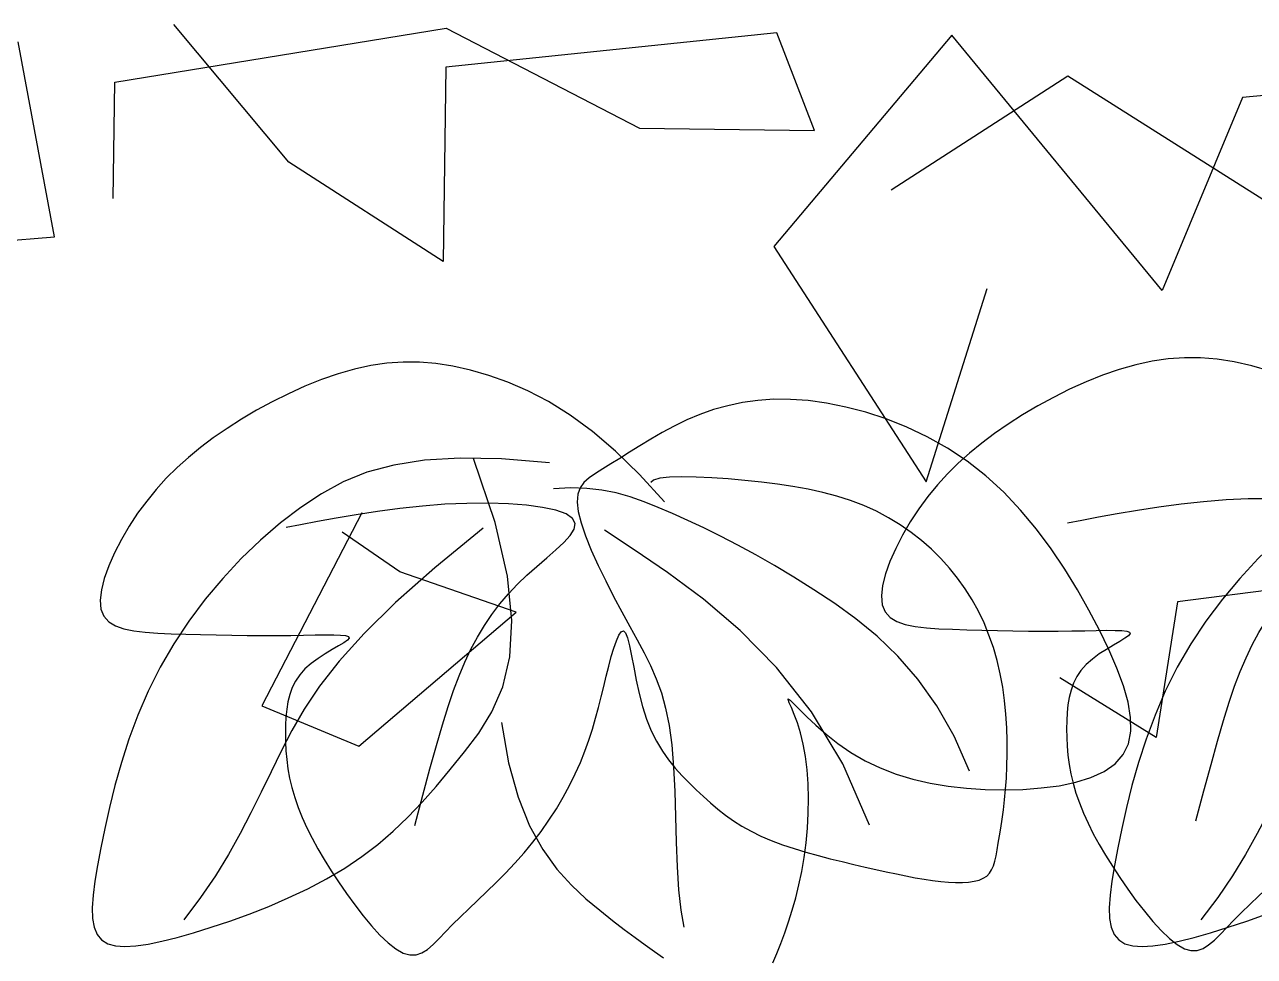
# Model space of a CAD drawing. Header units: millimetres. Extents: x 2 to 5882, y 1831 to 3462.
# Drawn here: x 968.845 to 969.857, y 2698.821 to 2699.588 of the extents above; entities that cross this region are included whole.
import ezdxf

# ---------------------------------------------------------------- set-up
doc = ezdxf.new("R2010")
doc.units = ezdxf.units.MM
for name, color, linetype in [('fz', 7, 'Continuous'), ('LH', 94, 'Continuous'), ('尺寸标注', 4, 'Continuous')]:
    doc.layers.add(name, color=color, linetype=linetype)

# ---------------------------------------------------------------- blocks, each defined once
blk = doc.blocks.new('LIM43')
at = {"color": 98}
for p, q in [((942285.3405, 2579500.7388), (942285.6132, 2579500.7831)), ((942285.4836, 2579500.6729), (942285.3891, 2579500.7861)), ((942285.6132, 2579500.7831), (942285.7721, 2579500.7009)), ((942285.2907, 2579500.6116), (942285.2609, 2579500.7719)), ((942285.8852, 2579500.7793), (942285.6127, 2579500.7511)), ((942286.0292, 2579500.7774), (942285.8828, 2579500.6035)), ((942285.9161, 2579500.699), (942285.8852, 2579500.7793)), ((942286.2023, 2579500.5672), (942286.0292, 2579500.7774)), ((942285.6127, 2579500.7511), (942285.6105, 2579500.5912)), ((942286.557, 2579500.7542), (942286.2685, 2579500.7261)), ((942285.9794, 2579500.6501), (942286.1247, 2579500.7441)), ((942286.1247, 2579500.7441), (942286.331, 2579500.6134)), ((942285.3392, 2579500.6429), (942285.3405, 2579500.7388)), ((942286.2685, 2579500.7261), (942286.2023, 2579500.5672)), ((942285.7721, 2579500.7009), (942285.9161, 2579500.699)), ((942285.6105, 2579500.5912), (942285.4836, 2579500.6729)), ((942284.9543, 2579500.5842), (942285.2907, 2579500.6116)), ((942285.8828, 2579500.6035), (942286.0081, 2579500.4099)), ((942286.0081, 2579500.4099), (942286.0583, 2579500.5691)), ((942285.5437, 2579500.3843), (942285.4615, 2579500.2255)), ((942285.575, 2579500.3359), (942285.5275, 2579500.3685)), ((942285.6706, 2579500.3026), (942285.575, 2579500.3359)), ((942286.3271, 2579500.3256), (942286.2148, 2579500.3112)), ((942286.2148, 2579500.3112), (942286.1973, 2579500.1995)), ((942285.5411, 2579500.1925), (942285.6706, 2579500.3026)), ((942286.1973, 2579500.1995), (942286.118, 2579500.2485)), ((942285.4615, 2579500.2255), (942285.5411, 2579500.1925))]:
    blk.add_line(p, q, dxfattribs=at)
blk = doc.blocks.new('花')
at = {"layer": 'LH', "color": 12}
for p, q in [((0.6241, 0.4688), (0.6123, 0.4652)), ((0.6366, 0.4716), (0.6241, 0.4688)), ((0.6496, 0.4736), (0.6366, 0.4716)), ((0.6634, 0.4747), (0.6496, 0.4736)), ((0.6779, 0.4749), (0.6634, 0.4747)), ((0.6932, 0.4741), (0.6779, 0.4749)), ((0.7092, 0.4722), (0.6932, 0.4741)), ((0.7259, 0.4693), (0.7092, 0.4722)), ((0.7431, 0.4652), (0.7259, 0.4693)), ((0.5901, 0.4561), (0.5797, 0.4507)), ((0.6009, 0.461), (0.5901, 0.4561)), ((0.6123, 0.4652), (0.6009, 0.461)), ((0.7605, 0.4599), (0.7431, 0.4652)), ((0.7779, 0.4533), (0.7605, 0.4599)), ((0.5797, 0.4507), (0.5698, 0.4448)), ((0.7953, 0.4454), (0.7779, 0.4533)), ((0.8123, 0.4361), (0.7953, 0.4454)), ((0.5604, 0.4387), (0.5514, 0.4325)), ((0.5698, 0.4448), (0.5604, 0.4387)), ((0.8287, 0.4253), (0.8123, 0.4361)), ((0.5429, 0.4263), (0.5349, 0.4203)), ((0.5514, 0.4325), (0.5429, 0.4263)), ((0.8445, 0.4131), (0.8287, 0.4253)), ((0.5349, 0.4203), (0.5274, 0.4146)), ((-0.5041, 0.4071), (-0.5172, 0.4041)), ((-0.4909, 0.4092), (-0.5041, 0.4071)), ((-0.4776, 0.4103), (-0.4909, 0.4092)), ((-0.4639, 0.4103), (-0.4776, 0.4103)), ((-0.4498, 0.4093), (-0.4639, 0.4103)), ((-0.4351, 0.4072), (-0.4498, 0.4093)), ((-0.4197, 0.4041), (-0.4351, 0.4072)), ((0.4303, 0.4061), (0.3964, 0.4039)), ((0.47, 0.4062), (0.4303, 0.4061)), ((0.5141, 0.4049), (0.5084, 0.4007)), ((0.5205, 0.4095), (0.5141, 0.4049)), ((0.5274, 0.4146), (0.5205, 0.4095)), ((0.8595, 0.3996), (0.8445, 0.4131)), ((-0.5435, 0.395), (-0.5567, 0.3892)), ((-0.5303, 0.4), (-0.5435, 0.395)), ((-0.5172, 0.4041), (-0.5303, 0.4)), ((-0.4036, 0.3998), (-0.4197, 0.4041)), ((-0.3867, 0.3941), (-0.4036, 0.3998)), ((0.3674, 0.3998), (0.3425, 0.3937)), ((0.3964, 0.4039), (0.3674, 0.3998)), ((0.4295, 0.3534), (0.4075, 0.4044)), ((0.5035, 0.3966), (0.4996, 0.3924)), ((0.5084, 0.4007), (0.5035, 0.3966)), ((0.8738, 0.3851), (0.8595, 0.3996)), ((-0.5567, 0.3892), (-0.5698, 0.3826)), ((-0.369, 0.3867), (-0.3867, 0.3941)), ((-0.3504, 0.3772), (-0.369, 0.3867)), ((0.321, 0.3859), (0.3021, 0.3764)), ((0.3425, 0.3937), (0.321, 0.3859)), ((0.4891, 0.387), (0.4751, 0.385)), ((0.5023, 0.3878), (0.4891, 0.387)), ((0.4969, 0.3877), (0.4954, 0.3823)), ((0.4996, 0.3924), (0.4969, 0.3877)), ((0.5147, 0.3874), (0.5023, 0.3878)), ((0.5267, 0.3861), (0.5147, 0.3874)), ((0.5385, 0.3838), (0.5267, 0.3861)), ((0.8872, 0.3699), (0.8738, 0.3851)), ((-0.5828, 0.3754), (-0.5955, 0.3677)), ((-0.5698, 0.3826), (-0.5828, 0.3754)), ((-0.331, 0.3653), (-0.3504, 0.3772)), ((0.3021, 0.3764), (0.2851, 0.3652)), ((0.4954, 0.3823), (0.4953, 0.3759)), ((0.4953, 0.3759), (0.4968, 0.3682)), ((0.5503, 0.3808), (0.5385, 0.3838)), ((0.5622, 0.3771), (0.5503, 0.3808)), ((0.5745, 0.373), (0.5622, 0.3771)), ((-0.5955, 0.3677), (-0.6078, 0.3596)), ((-0.3106, 0.3508), (-0.331, 0.3653)), ((0.2851, 0.3652), (0.2691, 0.3526)), ((0.4968, 0.3682), (0.5, 0.3591)), ((0.5875, 0.3683), (0.5745, 0.373)), ((0.601, 0.3633), (0.5875, 0.3683)), ((0.8998, 0.3542), (0.8872, 0.3699)), ((-0.6078, 0.3596), (-0.6196, 0.3512)), ((0.5, 0.3591), (0.5045, 0.3487)), ((0.6152, 0.3577), (0.601, 0.3633)), ((0.63, 0.3515), (0.6152, 0.3577)), ((-0.6196, 0.3512), (-0.6308, 0.3427)), ((-0.2893, 0.3332), (-0.3106, 0.3508)), ((0.2691, 0.3526), (0.2535, 0.3385)), ((0.4201, 0.348), (0.3832, 0.3123)), ((0.4433, 0.3104), (0.4295, 0.3534)), ((0.5045, 0.3487), (0.5103, 0.3374)), ((0.6454, 0.3448), (0.63, 0.3515)), ((0.6615, 0.3373), (0.6454, 0.3448)), ((0.9116, 0.3382), (0.8998, 0.3542)), ((-0.6414, 0.334), (-0.6512, 0.3253)), ((-0.6308, 0.3427), (-0.6414, 0.334)), ((-0.2545, 0.3341), (-0.2646, 0.333)), ((-0.2428, 0.3349), (-0.2545, 0.3341)), ((-0.2299, 0.3354), (-0.2428, 0.3349)), ((-0.2163, 0.3356), (-0.2299, 0.3354)), ((-0.2025, 0.3355), (-0.2163, 0.3356)), ((-0.1889, 0.3352), (-0.2025, 0.3355)), ((-0.1756, 0.3347), (-0.1889, 0.3352)), ((-0.1627, 0.3338), (-0.1756, 0.3347)), ((0.2535, 0.3385), (0.2384, 0.3231)), ((0.5103, 0.3374), (0.5169, 0.3254)), ((0.6782, 0.3292), (0.6615, 0.3373)), ((0.9225, 0.3222), (0.9116, 0.3382)), ((-0.6512, 0.3253), (-0.6605, 0.3163)), ((-0.267, 0.3124), (-0.2893, 0.3332)), ((-0.2776, 0.3296), (-0.2796, 0.3273)), ((-0.2724, 0.3315), (-0.2776, 0.3296)), ((-0.2646, 0.333), (-0.2724, 0.3315)), ((-0.1502, 0.3326), (-0.1627, 0.3338)), ((-0.1379, 0.3309), (-0.1502, 0.3326)), ((-0.1261, 0.3288), (-0.1379, 0.3309)), ((-0.1145, 0.3262), (-0.1261, 0.3288)), ((-0.1034, 0.323), (-0.1145, 0.3262)), ((0.5169, 0.3254), (0.5242, 0.3132)), ((0.6956, 0.3202), (0.6782, 0.3292)), ((-0.6605, 0.3163), (-0.6691, 0.3072)), ((-0.0926, 0.3192), (-0.1034, 0.323)), ((-0.0822, 0.3148), (-0.0926, 0.3192)), ((-0.0723, 0.3098), (-0.0822, 0.3148)), ((0.2384, 0.3231), (0.2238, 0.3066)), ((0.7136, 0.3104), (0.6956, 0.3202)), ((0.9325, 0.3065), (0.9225, 0.3222)), ((-0.6691, 0.3072), (-0.6772, 0.2977)), ((-0.0627, 0.3043), (-0.0723, 0.3098)), ((-0.0535, 0.2983), (-0.0627, 0.3043)), ((0.2238, 0.3066), (0.21, 0.2891)), ((0.3832, 0.3123), (0.3533, 0.281)), ((0.45, 0.2744), (0.4433, 0.3104)), ((0.5242, 0.3132), (0.5318, 0.3009)), ((0.732, 0.2992), (0.7136, 0.3104)), ((0.9415, 0.2913), (0.9325, 0.3065)), ((-0.6772, 0.2977), (-0.6847, 0.2879)), ((-0.447, 0.2954), (-0.4653, 0.2923)), ((-0.4289, 0.2977), (-0.447, 0.2954)), ((-0.4114, 0.2993), (-0.4289, 0.2977)), ((-0.3949, 0.3002), (-0.4114, 0.2993)), ((-0.3799, 0.3003), (-0.3949, 0.3002)), ((-0.3666, 0.2996), (-0.3799, 0.3003)), ((-0.3555, 0.2981), (-0.3666, 0.2996)), ((-0.3469, 0.2958), (-0.3555, 0.2981)), ((-0.3413, 0.2926), (-0.3469, 0.2958)), ((-0.0448, 0.2918), (-0.0535, 0.2983)), ((0.5318, 0.3009), (0.5395, 0.2889)), ((0.7506, 0.2864), (0.732, 0.2992)), ((-0.6847, 0.2879), (-0.6917, 0.2777)), ((-0.5016, 0.2848), (-0.5189, 0.2807)), ((-0.4836, 0.2888), (-0.5016, 0.2848)), ((-0.4653, 0.2923), (-0.4836, 0.2888)), ((-0.342, 0.2784), (-0.3393, 0.2838)), ((-0.3389, 0.2886), (-0.3413, 0.2926)), ((-0.3393, 0.2838), (-0.3389, 0.2886)), ((-0.2887, 0.2709), (-0.3142, 0.2852)), ((-0.0365, 0.2849), (-0.0448, 0.2918)), ((-0.0287, 0.2775), (-0.0365, 0.2849)), ((0.21, 0.2891), (0.1971, 0.2707)), ((0.5395, 0.2889), (0.547, 0.2775)), ((0.7689, 0.2715), (0.7506, 0.2864)), ((0.9494, 0.2767), (0.9415, 0.2913)), ((-0.6917, 0.2777), (-0.6983, 0.267)), ((-0.5352, 0.2765), (-0.5503, 0.2725)), ((-0.5189, 0.2807), (-0.5352, 0.2765)), ((-0.3467, 0.2722), (-0.342, 0.2784)), ((-0.0214, 0.2698), (-0.0287, 0.2775)), ((0.3533, 0.281), (0.3296, 0.2535)), ((0.4509, 0.2443), (0.45, 0.2744)), ((0.547, 0.2775), (0.554, 0.2669)), ((0.9559, 0.2627), (0.9494, 0.2767)), ((-0.6983, 0.267), (-0.7044, 0.2558)), ((-0.5639, 0.2687), (-0.5755, 0.2654)), ((-0.5503, 0.2725), (-0.5639, 0.2687)), ((-0.3598, 0.2584), (-0.3528, 0.2656)), ((-0.3528, 0.2656), (-0.3467, 0.2722)), ((-0.2597, 0.2546), (-0.2887, 0.2709)), ((-0.0145, 0.2617), (-0.0214, 0.2698)), ((0.1971, 0.2707), (0.1851, 0.2516)), ((0.554, 0.2669), (0.5606, 0.2568)), ((0.7869, 0.254), (0.7689, 0.2715)), ((-0.7044, 0.2558), (-0.7098, 0.2444)), ((-0.3674, 0.2508), (-0.3598, 0.2584)), ((-0.2285, 0.2353), (-0.2597, 0.2546)), ((-0.0081, 0.2531), (-0.0145, 0.2617)), ((-0.0021, 0.2443), (-0.0081, 0.2531)), ((0.3296, 0.2535), (0.311, 0.2291)), ((0.5606, 0.2568), (0.5668, 0.2468)), ((0.8042, 0.2335), (0.7869, 0.254)), ((0.9608, 0.2496), (0.9559, 0.2627)), ((-0.7098, 0.2444), (-0.7146, 0.2331)), ((-0.382, 0.2348), (-0.3749, 0.2429)), ((-0.3749, 0.2429), (-0.3674, 0.2508)), ((0.0033, 0.235), (-0.0021, 0.2443)), ((0.1851, 0.2516), (0.1743, 0.232)), ((0.4471, 0.2192), (0.4509, 0.2443)), ((0.5668, 0.2468), (0.5724, 0.2364)), ((0.964, 0.2372), (0.9608, 0.2496)), ((-0.7146, 0.2331), (-0.7184, 0.222)), ((-0.3887, 0.2263), (-0.382, 0.2348)), ((-0.1961, 0.2122), (-0.2285, 0.2353)), ((0.0082, 0.2254), (0.0033, 0.235)), ((0.5724, 0.2364), (0.5775, 0.2253)), ((0.8205, 0.2097), (0.8042, 0.2335)), ((0.9651, 0.2258), (0.964, 0.2372)), ((-0.395, 0.2175), (-0.3887, 0.2263)), ((0.0127, 0.2155), (0.0082, 0.2254)), ((0.1743, 0.232), (0.1648, 0.2119)), ((0.311, 0.2291), (0.2967, 0.2074)), ((0.5775, 0.2253), (0.582, 0.2129)), ((0.682, 0.2284), (0.682, 0.2291)), ((0.682, 0.2291), (0.6836, 0.2281)), ((0.6831, 0.2259), (0.682, 0.2284)), ((0.6852, 0.222), (0.6831, 0.2259)), ((0.6836, 0.2281), (0.6869, 0.2253)), ((0.6869, 0.2253), (0.6919, 0.221)), ((0.964, 0.2155), (0.9651, 0.2258)), ((-0.7184, 0.222), (-0.7212, 0.2114)), ((-0.4008, 0.2084), (-0.395, 0.2175)), ((0.0166, 0.2052), (0.0127, 0.2155)), ((0.4399, 0.198), (0.4471, 0.2192)), ((0.582, 0.2129), (0.5861, 0.1991)), ((0.688, 0.2166), (0.6852, 0.222)), ((0.6911, 0.2099), (0.688, 0.2166)), ((0.6919, 0.221), (0.6984, 0.2155)), ((0.6984, 0.2155), (0.7063, 0.2092)), ((0.9605, 0.2062), (0.964, 0.2155)), ((-0.7212, 0.2114), (-0.7228, 0.2017)), ((-0.4061, 0.1988), (-0.4008, 0.2084)), ((-0.2954, 0.2), (-0.2937, 0.203)), ((-0.2937, 0.203), (-0.2919, 0.2039)), ((-0.2919, 0.2039), (-0.29, 0.2024)), ((-0.29, 0.2024), (-0.288, 0.1984)), ((-0.1637, 0.1842), (-0.1961, 0.2122)), ((0.02, 0.1945), (0.0166, 0.2052)), ((0.1648, 0.2119), (0.1566, 0.1916)), ((0.2967, 0.2074), (0.2857, 0.1875)), ((0.6944, 0.202), (0.6911, 0.2099)), ((0.7063, 0.2092), (0.7154, 0.2025)), ((0.7154, 0.2025), (0.7257, 0.1957)), ((0.8356, 0.182), (0.8205, 0.2097)), ((0.9544, 0.1981), (0.9605, 0.2062)), ((-0.7228, 0.2017), (-0.723, 0.1931)), ((-0.723, 0.1931), (-0.7218, 0.1859)), ((-0.4111, 0.1888), (-0.4061, 0.1988)), ((-0.2986, 0.1891), (-0.297, 0.1952)), ((-0.297, 0.1952), (-0.2954, 0.2)), ((-0.288, 0.1984), (-0.2858, 0.1921)), ((0.023, 0.1837), (0.02, 0.1945)), ((0.4305, 0.1797), (0.4399, 0.198)), ((0.5861, 0.1991), (0.5896, 0.1832)), ((0.6974, 0.1929), (0.6944, 0.202)), ((0.7001, 0.1829), (0.6974, 0.1929)), ((0.7257, 0.1957), (0.737, 0.1893)), ((0.9459, 0.1911), (0.9544, 0.1981)), ((-0.7218, 0.1859), (-0.7189, 0.1803)), ((-0.4157, 0.1784), (-0.4111, 0.1888)), ((-0.3001, 0.1819), (-0.2986, 0.1891)), ((-0.2858, 0.1921), (-0.2835, 0.184)), ((-0.2835, 0.184), (-0.2809, 0.1747)), ((-0.1322, 0.1503), (-0.1637, 0.1842)), ((0.0254, 0.1727), (0.023, 0.1837)), ((0.1566, 0.1916), (0.1498, 0.1712)), ((0.2857, 0.1875), (0.277, 0.169)), ((0.4485, 0.19), (0.4569, 0.1573)), ((0.5896, 0.1832), (0.5926, 0.1651)), ((0.7023, 0.1721), (0.7001, 0.1829)), ((0.737, 0.1893), (0.7492, 0.1834)), ((0.7492, 0.1834), (0.762, 0.1786)), ((0.9234, 0.1803), (0.9355, 0.1852)), ((0.9355, 0.1852), (0.9459, 0.1911)), ((-0.7189, 0.1803), (-0.7145, 0.1761)), ((-0.7145, 0.1761), (-0.7087, 0.1731)), ((-0.7087, 0.1731), (-0.7016, 0.1713)), ((-0.6383, 0.1719), (-0.6256, 0.1727)), ((-0.6256, 0.1727), (-0.6128, 0.1735)), ((-0.6128, 0.1735), (-0.6001, 0.1744)), ((-0.6001, 0.1744), (-0.5877, 0.1754)), ((-0.5877, 0.1754), (-0.5757, 0.1764)), ((-0.5757, 0.1764), (-0.5644, 0.1774)), ((-0.5644, 0.1774), (-0.5539, 0.1785)), ((-0.5539, 0.1785), (-0.5445, 0.1794)), ((-0.5445, 0.1794), (-0.5362, 0.1803)), ((-0.5362, 0.1803), (-0.5291, 0.1808)), ((-0.5245, 0.1721), (-0.5294, 0.1686)), ((-0.5291, 0.1808), (-0.5235, 0.1811)), ((-0.5204, 0.175), (-0.5245, 0.1721)), ((-0.5235, 0.1811), (-0.5194, 0.181)), ((-0.5176, 0.1774), (-0.5204, 0.175)), ((-0.5194, 0.181), (-0.517, 0.1804)), ((-0.5164, 0.1792), (-0.5176, 0.1774)), ((-0.517, 0.1804), (-0.5164, 0.1792)), ((-0.4198, 0.1674), (-0.4157, 0.1784)), ((-0.3029, 0.1655), (-0.3015, 0.1739)), ((-0.3015, 0.1739), (-0.3001, 0.1819)), ((-0.2809, 0.1747), (-0.278, 0.1644)), ((0.0275, 0.1617), (0.0254, 0.1727)), ((0.42, 0.1633), (0.4305, 0.1797)), ((0.704, 0.1607), (0.7023, 0.1721)), ((0.762, 0.1786), (0.7756, 0.1747)), ((0.7756, 0.1747), (0.7896, 0.1717)), ((0.8805, 0.1708), (0.8956, 0.1732)), ((0.8956, 0.1732), (0.91, 0.1763)), ((0.91, 0.1763), (0.9234, 0.1803)), ((-0.7016, 0.1713), (-0.6933, 0.1703)), ((-0.6933, 0.1703), (-0.6839, 0.17)), ((-0.6839, 0.17), (-0.6736, 0.1701)), ((-0.6736, 0.1701), (-0.6625, 0.1706)), ((-0.6625, 0.1706), (-0.6506, 0.1712)), ((-0.6506, 0.1712), (-0.6383, 0.1719)), ((-0.5348, 0.1647), (-0.5404, 0.1604)), ((-0.5294, 0.1686), (-0.5348, 0.1647)), ((-0.4236, 0.1558), (-0.4198, 0.1674)), ((-0.3042, 0.1569), (-0.3029, 0.1655)), ((-0.278, 0.1644), (-0.2747, 0.1537)), ((0.1498, 0.1712), (0.1441, 0.1509)), ((0.277, 0.169), (0.2696, 0.1513)), ((0.4096, 0.1478), (0.42, 0.1633)), ((0.5926, 0.1651), (0.5952, 0.1453)), ((0.7896, 0.1717), (0.8042, 0.1696)), ((0.8042, 0.1696), (0.8191, 0.1684)), ((0.8191, 0.1684), (0.8343, 0.1679)), ((0.8343, 0.1679), (0.8496, 0.1682)), ((0.8496, 0.1682), (0.8651, 0.1692)), ((0.8651, 0.1692), (0.8805, 0.1708)), ((-0.5457, 0.1558), (-0.5504, 0.1509)), ((-0.5404, 0.1604), (-0.5457, 0.1558)), ((-0.4272, 0.1434), (-0.4236, 0.1558)), ((-0.3056, 0.1482), (-0.3042, 0.1569)), ((-0.2747, 0.1537), (-0.2711, 0.1431)), ((0.0291, 0.1507), (0.0275, 0.1617)), ((0.4569, 0.1573), (0.4671, 0.1299)), ((0.7053, 0.1487), (0.704, 0.1607)), ((-0.5543, 0.1457), (-0.5573, 0.1403)), ((-0.5504, 0.1509), (-0.5543, 0.1457)), ((-0.4305, 0.1297), (-0.4272, 0.1434)), ((-0.3071, 0.1393), (-0.3056, 0.1482)), ((-0.2711, 0.1431), (-0.2669, 0.1331)), ((-0.1029, 0.1097), (-0.1322, 0.1503)), ((0.0304, 0.1399), (0.0291, 0.1507)), ((0.1441, 0.1509), (0.1395, 0.1311)), ((0.2696, 0.1513), (0.2628, 0.1338)), ((0.3992, 0.1331), (0.4096, 0.1478)), ((0.5952, 0.1453), (0.5976, 0.1247)), ((0.7061, 0.1365), (0.7053, 0.1487)), ((-0.5595, 0.1347), (-0.5611, 0.1289)), ((-0.5573, 0.1403), (-0.5595, 0.1347)), ((-0.3087, 0.1303), (-0.3071, 0.1393)), ((-0.2669, 0.1331), (-0.2623, 0.1239)), ((0.0313, 0.1293), (0.0304, 0.1399)), ((0.2628, 0.1338), (0.2561, 0.1163)), ((0.3887, 0.1192), (0.3992, 0.1331)), ((0.7065, 0.1242), (0.7061, 0.1365)), ((-0.5621, 0.1228), (-0.5626, 0.1166)), ((-0.5611, 0.1289), (-0.5621, 0.1228)), ((-0.4339, 0.1144), (-0.4305, 0.1297)), ((-0.3105, 0.1212), (-0.3087, 0.1303)), ((-0.2623, 0.1239), (-0.2572, 0.1156)), ((0.0319, 0.1191), (0.0313, 0.1293)), ((0.1395, 0.1311), (0.1357, 0.1118)), ((0.4671, 0.1299), (0.4785, 0.1072)), ((0.5976, 0.1247), (0.5999, 0.1039)), ((0.7064, 0.112), (0.7065, 0.1242)), ((-0.5626, 0.1166), (-0.5627, 0.1101)), ((-0.4374, 0.0971), (-0.4339, 0.1144)), ((-0.3152, 0.1025), (-0.3127, 0.112)), ((-0.3127, 0.112), (-0.3105, 0.1212)), ((-0.2572, 0.1156), (-0.2517, 0.108)), ((0.0323, 0.1094), (0.0319, 0.1191)), ((0.1357, 0.1118), (0.1327, 0.0934)), ((0.2561, 0.1163), (0.2492, 0.0987)), ((0.378, 0.106), (0.3887, 0.1192)), ((0.7059, 0.1), (0.7064, 0.112)), ((-0.5627, 0.1101), (-0.5625, 0.1035)), ((-0.5625, 0.1035), (-0.5621, 0.0967)), ((-0.3181, 0.0929), (-0.3152, 0.1025)), ((-0.2517, 0.108), (-0.246, 0.1012)), ((-0.0767, 0.0613), (-0.1029, 0.1097)), ((0.0324, 0.1001), (0.0323, 0.1094)), ((0.3669, 0.0935), (0.378, 0.106)), ((0.4785, 0.1072), (0.4909, 0.0886)), ((0.5999, 0.1039), (0.6024, 0.0837)), ((-0.5621, 0.0967), (-0.5614, 0.0897)), ((-0.4411, 0.0775), (-0.4374, 0.0971)), ((-0.3216, 0.0832), (-0.3181, 0.0929)), ((-0.246, 0.1012), (-0.24, 0.0949)), ((-0.24, 0.0949), (-0.2338, 0.0891)), ((0.032, 0.083), (0.0322, 0.0913)), ((0.0322, 0.0913), (0.0324, 0.1001)), ((0.1327, 0.0934), (0.1303, 0.076)), ((0.2492, 0.0987), (0.2418, 0.081)), ((0.3553, 0.0816), (0.3669, 0.0935)), ((0.7049, 0.0884), (0.7059, 0.1)), ((-0.5614, 0.0897), (-0.5605, 0.0825)), ((-0.5605, 0.0825), (-0.5592, 0.0752)), ((-0.3255, 0.0733), (-0.3216, 0.0832)), ((-0.2338, 0.0891), (-0.2276, 0.0837)), ((-0.2276, 0.0837), (-0.2213, 0.0785)), ((0.0316, 0.0753), (0.032, 0.083)), ((0.2418, 0.081), (0.2336, 0.063)), ((0.343, 0.0704), (0.3553, 0.0816)), ((0.4909, 0.0886), (0.5039, 0.0735)), ((0.6024, 0.0837), (0.6051, 0.0649)), ((0.7035, 0.0772), (0.7049, 0.0884)), ((-0.5592, 0.0752), (-0.5576, 0.0678)), ((-0.4452, 0.0553), (-0.4411, 0.0775)), ((-0.3299, 0.0634), (-0.3255, 0.0733)), ((-0.2213, 0.0785), (-0.215, 0.0735)), ((-0.215, 0.0735), (-0.2087, 0.0688)), ((0.0311, 0.068), (0.0316, 0.0753)), ((0.1303, 0.076), (0.1284, 0.0599)), ((0.5039, 0.0735), (0.5169, 0.0613)), ((0.7018, 0.0664), (0.7035, 0.0772)), ((-0.5576, 0.0678), (-0.5555, 0.0603)), ((-0.3347, 0.0534), (-0.3299, 0.0634)), ((-0.2087, 0.0688), (-0.2022, 0.0642)), ((-0.2022, 0.0642), (-0.1956, 0.0598)), ((0.0301, 0.0553), (0.0306, 0.0614)), ((0.0306, 0.0614), (0.0311, 0.068)), ((0.2336, 0.063), (0.2243, 0.0446)), ((0.3298, 0.0598), (0.343, 0.0704)), ((0.5169, 0.0613), (0.5297, 0.0512)), ((0.6051, 0.0649), (0.6083, 0.0483)), ((0.6997, 0.0561), (0.7018, 0.0664)), ((-0.5555, 0.0603), (-0.553, 0.0526)), ((-0.553, 0.0526), (-0.55, 0.0448)), ((-0.4497, 0.0301), (-0.4452, 0.0553)), ((-0.34, 0.0436), (-0.3347, 0.0534)), ((-0.1956, 0.0598), (-0.1886, 0.0557)), ((-0.1886, 0.0557), (-0.1813, 0.0518)), ((-0.1813, 0.0518), (-0.1735, 0.0483)), ((0.0296, 0.0498), (0.0301, 0.0553)), ((0.1284, 0.0599), (0.1269, 0.0452)), ((0.3157, 0.0498), (0.3298, 0.0598)), ((0.5297, 0.0512), (0.5418, 0.0427)), ((0.6975, 0.0462), (0.6997, 0.0561)), ((-0.55, 0.0448), (-0.5465, 0.0369)), ((-0.3456, 0.0338), (-0.34, 0.0436)), ((-0.1735, 0.0483), (-0.1652, 0.045)), ((-0.1652, 0.045), (-0.1563, 0.0421)), ((-0.1563, 0.0421), (-0.1469, 0.0394)), ((0.0285, 0.0404), (0.0291, 0.0448)), ((0.0291, 0.0448), (0.0296, 0.0498)), ((0.1269, 0.0452), (0.1258, 0.032)), ((0.2243, 0.0446), (0.2137, 0.0259)), ((0.3009, 0.0403), (0.3157, 0.0498)), ((0.5418, 0.0427), (0.553, 0.0353)), ((0.6083, 0.0483), (0.6121, 0.0346)), ((0.6951, 0.0368), (0.6975, 0.0462)), ((-0.5465, 0.0369), (-0.5425, 0.0289)), ((-0.3517, 0.0243), (-0.3456, 0.0338)), ((-0.1469, 0.0394), (-0.1371, 0.0371)), ((-0.1371, 0.0371), (-0.1271, 0.0349)), ((-0.1271, 0.0349), (-0.1169, 0.033)), ((-0.1169, 0.033), (-0.1068, 0.0312)), ((-0.1068, 0.0312), (-0.0968, 0.0296)), ((0.0248, 0.0302), (0.0264, 0.0331)), ((0.0264, 0.0331), (0.0276, 0.0365)), ((0.0276, 0.0365), (0.0285, 0.0404)), ((0.1258, 0.032), (0.1253, 0.0203)), ((0.2701, 0.0232), (0.2856, 0.0315)), ((0.2856, 0.0315), (0.3009, 0.0403)), ((0.553, 0.0353), (0.5633, 0.0287)), ((0.6925, 0.0279), (0.6951, 0.0368)), ((-0.5425, 0.0289), (-0.538, 0.0208)), ((-0.538, 0.0208), (-0.533, 0.0126)), ((-0.3581, 0.015), (-0.3517, 0.0243)), ((-0.0968, 0.0296), (-0.087, 0.0281)), ((-0.087, 0.0281), (-0.0776, 0.0267)), ((-0.0776, 0.0267), (-0.0685, 0.0254)), ((-0.0685, 0.0254), (-0.0598, 0.0242)), ((-0.0598, 0.0242), (-0.0514, 0.0232)), ((-0.0514, 0.0232), (-0.0434, 0.0222)), ((-0.0434, 0.0222), (-0.0357, 0.0214)), ((-0.0357, 0.0214), (-0.0283, 0.0208)), ((-0.0283, 0.0208), (-0.0213, 0.0204)), ((-0.0213, 0.0204), (-0.0145, 0.0201)), ((-0.0082, 0.0201), (-0.0022, 0.0202)), ((-0.0022, 0.0202), (0.0033, 0.0207)), ((0.0033, 0.0207), (0.0084, 0.0214)), ((0.0084, 0.0214), (0.0129, 0.0225)), ((0.0129, 0.0225), (0.0168, 0.0238)), ((0.0168, 0.0238), (0.0201, 0.0256)), ((0.0201, 0.0256), (0.0228, 0.0277)), ((0.0228, 0.0277), (0.0248, 0.0302)), ((0.1253, 0.0203), (0.1255, 0.0101)), ((0.2137, 0.0259), (0.2013, 0.0065)), ((0.2545, 0.0156), (0.2701, 0.0232)), ((0.5633, 0.0287), (0.5727, 0.0228)), ((0.5727, 0.0228), (0.5814, 0.0174)), ((0.6899, 0.0194), (0.6925, 0.0279)), ((-0.533, 0.0126), (-0.5275, 0.0043)), ((-0.3649, 0.0059), (-0.3581, 0.015)), ((-0.0145, 0.0201), (-0.0082, 0.0201)), ((0.2392, 0.0086), (0.2545, 0.0156)), ((0.5814, 0.0174), (0.5896, 0.0126)), ((0.5896, 0.0126), (0.5974, 0.008)), ((0.6873, 0.0115), (0.6899, 0.0194)), ((-0.5275, 0.0043), (-0.5215, -0.0042)), ((-0.3719, -0.0028), (-0.3649, 0.0059)), ((0.1255, 0.0101), (0.1265, 0.0014)), ((0.1265, 0.0014), (0.1284, -0.0058)), ((0.2103, -0.0035), (0.2244, 0.0022)), ((0.2244, 0.0022), (0.2392, 0.0086)), ((-0.5215, -0.0042), (-0.5151, -0.0128)), ((-0.379, -0.0112), (-0.3719, -0.0028)), ((0.1284, -0.0058), (0.1313, -0.0115)), ((0.185, -0.0127), (0.1971, -0.0085)), ((0.1971, -0.0085), (0.2103, -0.0035)), ((-0.5151, -0.0128), (-0.5083, -0.0215)), ((-0.393, -0.0271), (-0.386, -0.0193)), ((-0.386, -0.0193), (-0.379, -0.0112)), ((0.1313, -0.0115), (0.1354, -0.0157)), ((0.1354, -0.0157), (0.1407, -0.0184)), ((0.1407, -0.0184), (0.1473, -0.0196)), ((0.1473, -0.0196), (0.155, -0.0196)), ((0.155, -0.0196), (0.1639, -0.0183)), ((0.1639, -0.0183), (0.1739, -0.016)), ((0.1739, -0.016), (0.185, -0.0127)), ((-0.5083, -0.0215), (-0.501, -0.0304)), ((-0.3997, -0.0346), (-0.393, -0.0271)), ((-0.501, -0.0304), (-0.4935, -0.0391)), ((-0.4935, -0.0391), (-0.4858, -0.0475)), ((-0.406, -0.0418), (-0.3997, -0.0346)), ((-0.4858, -0.0475), (-0.4782, -0.0552)), ((-0.4171, -0.0551), (-0.4119, -0.0486)), ((-0.4119, -0.0486), (-0.406, -0.0418)), ((-0.4782, -0.0552), (-0.4707, -0.0622)), ((-0.4219, -0.061), (-0.4171, -0.0551)), ((-0.4707, -0.0622), (-0.4634, -0.068)), ((-0.4634, -0.068), (-0.4567, -0.0725)), ((-0.4352, -0.0739), (-0.4308, -0.0707)), ((-0.4308, -0.0707), (-0.4264, -0.0663)), ((-0.4264, -0.0663), (-0.4219, -0.061)), ((-0.4567, -0.0725), (-0.4504, -0.0754)), ((-0.4504, -0.0754), (-0.4449, -0.0765)), ((-0.4449, -0.0765), (-0.4398, -0.0759)), ((-0.4398, -0.0759), (-0.4352, -0.0739))]:
    blk.add_line(p, q, dxfattribs=at)

msp = doc.modelspace()

# ---------------------------------------------------------------- block references
at = {"layer": 'fz'}
msp.add_blockref('LIM43', (-941316.42146, -2576801.19835), dxfattribs=at)
at = {"layer": '尺寸标注', "rotation": 355.2300754294851}
for p in [(970.25427, 2698.86511), (968.77449, 2698.8615), (969.61141, 2698.8615)]:
    msp.add_blockref('花', p, dxfattribs=at)

doc.saveas('drawing.dxf')
